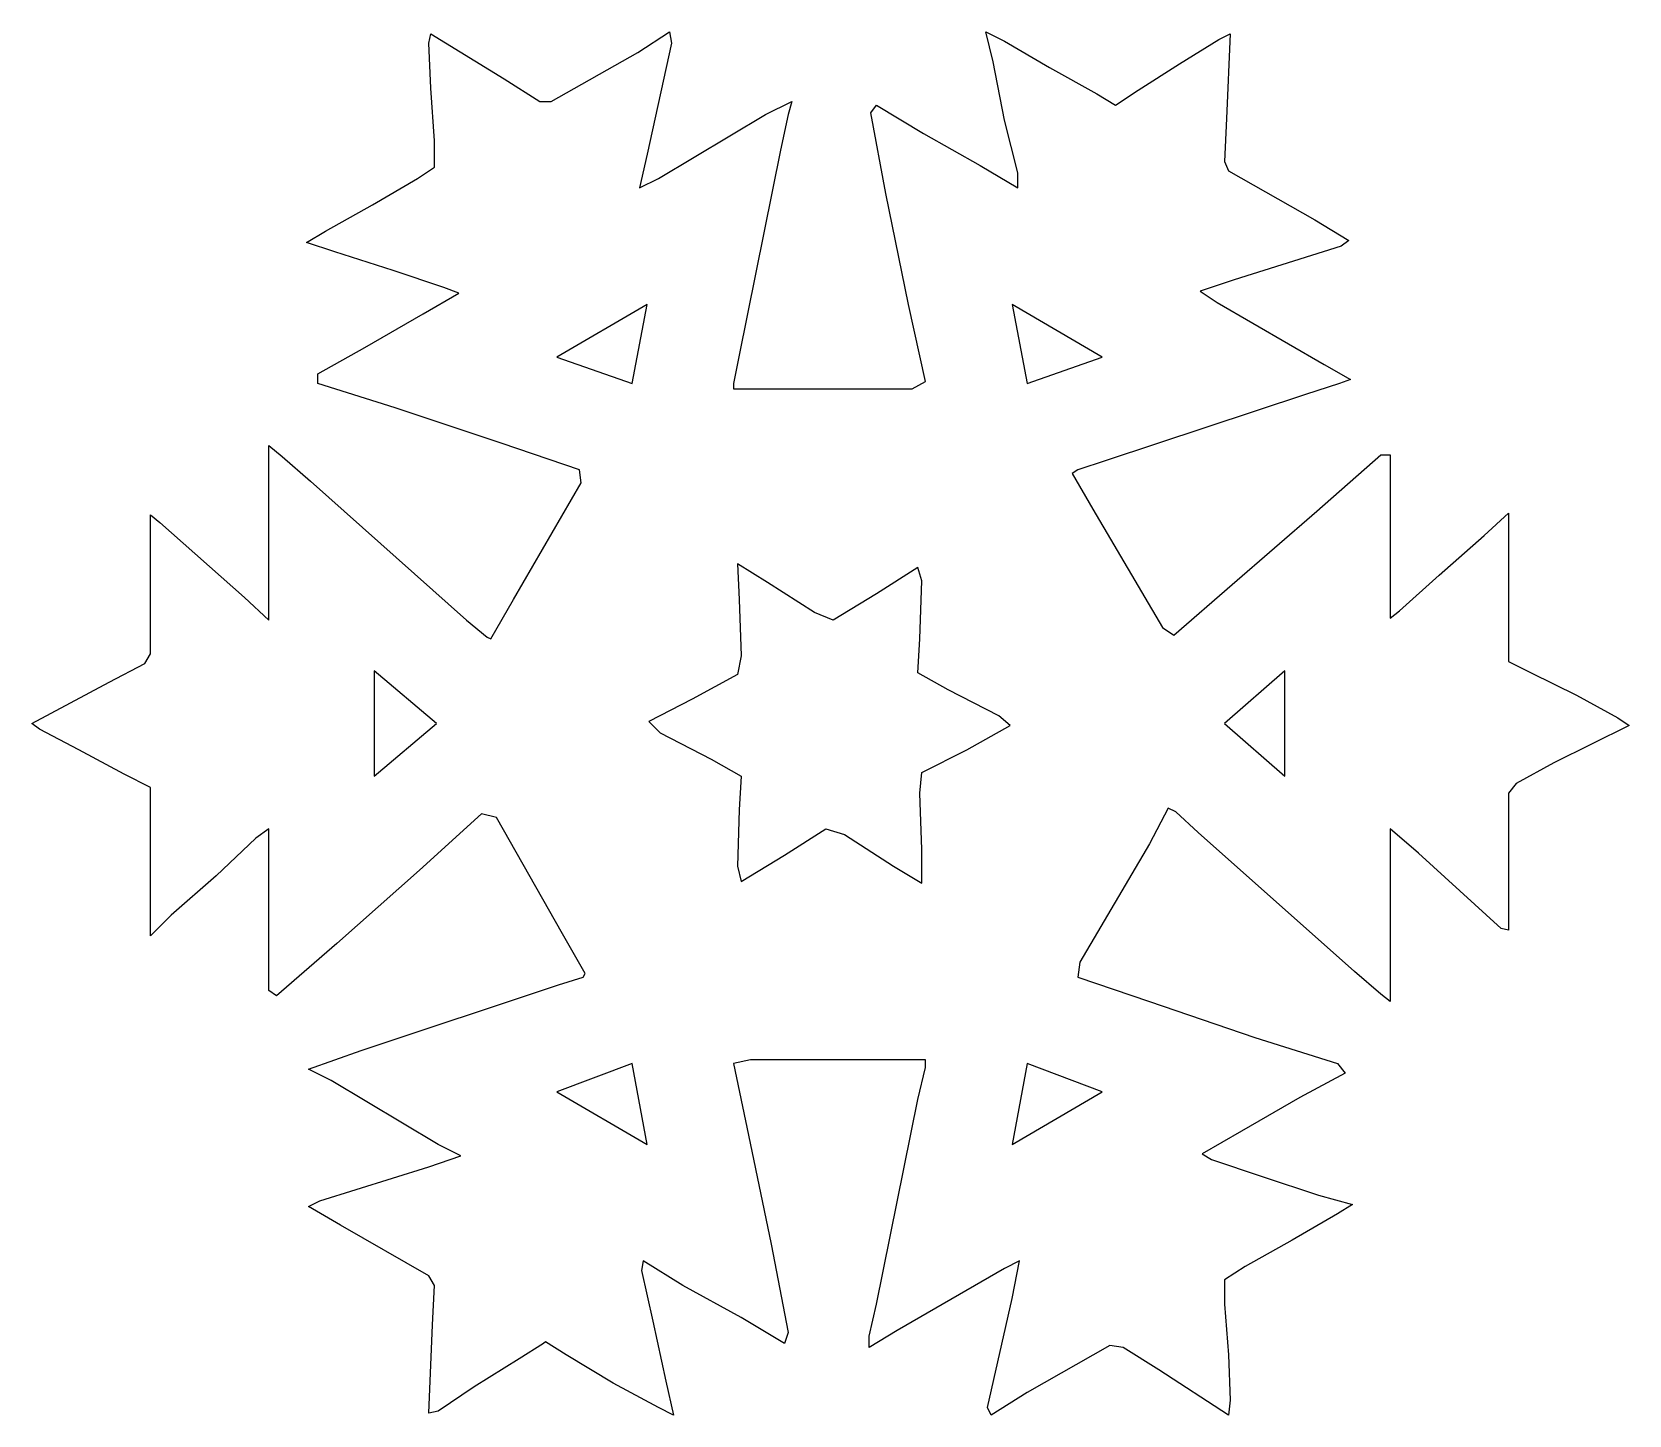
# Model space of a CAD drawing. Header units: centimetres. Extents: x -162 to 48, y -78 to 11.
# Drawn here: x -161.89 to -149.09, y -30.45 to -19.36 of the extents above; entities that cross this region are included whole.
import ezdxf

# ---------------------------------------------------------------- set-up
doc = ezdxf.new("R2010")
doc.units = ezdxf.units.CM
doc.header["$MEASUREMENT"] = 0
doc.layers.add('layer 1', color=7, linetype='Continuous')

msp = doc.modelspace()

# ---------------------------------------------------------------- linework, layer by layer
at = {"layer": 'layer 1', "color": 140}
for points, knots in [([(-161.50993, -25.11699), (-161.50993, -25.11699), (-161.14823, -25.31283), (-161.14823, -25.31283), (-161.14823, -25.31283), (-161.14823, -25.31283), (-160.93732, -25.41828), (-160.93732, -25.41828), (-160.93732, -25.41828), (-160.93732, -25.41828), (-160.93732, -25.56878), (-160.93732, -25.56878), (-160.93732, -25.56878), (-160.93732, -25.56878), (-160.93732, -25.99059), (-160.93732, -25.99059), (-160.93732, -25.99059), (-160.93732, -25.99059), (-160.93732, -26.41225), (-160.93732, -26.41225), (-160.93732, -26.41225), (-160.93732, -26.41225), (-160.93732, -26.60809), (-160.93732, -26.60809), (-160.93732, -26.60809), (-160.93732, -26.60809), (-160.77161, -26.44238), (-160.77161, -26.44238), (-160.77161, -26.44238), (-160.77161, -26.44238), (-160.40991, -26.12617), (-160.40991, -26.12617), (-160.40991, -26.12617), (-160.40991, -26.12617), (-160.0934, -25.82488), (-160.0934, -25.82488), (-160.0934, -25.82488), (-160.0934, -25.82488), (-159.98795, -25.74956), (-159.98795, -25.74956), (-159.98795, -25.74956), (-159.98795, -25.74956), (-159.98795, -26.06591), (-159.98795, -26.06591), (-159.98795, -26.06591), (-159.98795, -26.06591), (-159.98795, -26.60809), (-159.98795, -26.60809), (-159.98795, -26.60809), (-159.98795, -26.60809), (-159.98795, -27.04497), (-159.98795, -27.04497), (-159.98795, -27.04497), (-159.98795, -27.04497), (-159.92769, -27.09002), (-159.92769, -27.09002), (-159.92769, -27.09002), (-159.92769, -27.09002), (-159.44547, -26.66835), (-159.44547, -26.66835), (-159.44547, -26.66835), (-159.44547, -26.66835), (-158.78248, -26.08098), (-158.78248, -26.08098), (-158.78248, -26.08098), (-158.78248, -26.08098), (-158.2852, -25.62904), (-158.2852, -25.62904), (-158.2852, -25.62904), (-158.2852, -25.62904), (-158.16468, -25.65917), (-158.16468, -25.65917), (-158.16468, -25.65917), (-158.16468, -25.65917), (-157.63727, -26.59303), (-157.63727, -26.59303), (-157.63727, -26.59303), (-157.63727, -26.59303), (-157.45634, -26.90939), (-157.45634, -26.90939), (-157.45634, -26.90939), (-157.45634, -26.90939), (-157.47156, -26.93952), (-157.47156, -26.93952), (-157.47156, -26.93952), (-157.47156, -26.93952), (-157.6674, -26.99978), (-157.6674, -26.99978), (-157.6674, -26.99978), (-157.6674, -26.99978), (-159.24963, -27.52689), (-159.24963, -27.52689), (-159.24963, -27.52689), (-159.24963, -27.52689), (-159.67144, -27.67754), (-159.67144, -27.67754), (-159.67144, -27.67754), (-159.67144, -27.67754), (-159.49067, -27.76778), (-159.49067, -27.76778), (-159.49067, -27.76778), (-159.49067, -27.76778), (-158.63169, -28.27998), (-158.63169, -28.27998), (-158.63169, -28.27998), (-158.63169, -28.27998), (-158.45091, -28.37037), (-158.45091, -28.37037), (-158.45091, -28.37037), (-158.45091, -28.37037), (-158.70716, -28.46061), (-158.70716, -28.46061), (-158.70716, -28.46061), (-158.70716, -28.46061), (-159.58106, -28.73177), (-159.58106, -28.73177), (-159.58106, -28.73177), (-159.58106, -28.73177), (-159.67144, -28.77697), (-159.67144, -28.77697), (-159.67144, -28.77697), (-159.67144, -28.77697), (-159.41534, -28.92761), (-159.41534, -28.92761), (-159.41534, -28.92761), (-159.41534, -28.92761), (-158.70716, -29.33421), (-158.70716, -29.33421), (-158.70716, -29.33421), (-158.70716, -29.33421), (-158.66196, -29.40953), (-158.66196, -29.40953), (-158.66196, -29.40953), (-158.66196, -29.40953), (-158.67703, -29.72589), (-158.67703, -29.72589), (-158.67703, -29.72589), (-158.67703, -29.72589), (-158.70716, -30.43379), (-158.70716, -30.43379), (-158.70716, -30.43379), (-158.70716, -30.43379), (-158.63169, -30.41872), (-158.63169, -30.41872), (-158.63169, -30.41872), (-158.63169, -30.41872), (-158.34546, -30.22288), (-158.34546, -30.22288), (-158.34546, -30.22288), (-158.34546, -30.22288), (-157.98376, -29.99691), (-157.98376, -29.99691), (-157.98376, -29.99691), (-157.98376, -29.99691), (-157.78792, -29.87654), (-157.78792, -29.87654), (-157.78792, -29.87654), (-157.78792, -29.87654), (-157.77285, -29.86148), (-157.77285, -29.86148), (-157.77285, -29.86148), (-157.77285, -29.86148), (-157.60714, -29.96693), (-157.60714, -29.96693), (-157.60714, -29.96693), (-157.60714, -29.96693), (-157.23037, -30.19275), (-157.23037, -30.19275), (-157.23037, -30.19275), (-157.23037, -30.19275), (-156.86867, -30.38859), (-156.86867, -30.38859), (-156.86867, -30.38859), (-156.86867, -30.38859), (-156.74816, -30.44885), (-156.74816, -30.44885), (-156.74816, -30.44885), (-156.74816, -30.44885), (-156.80842, -30.17769), (-156.80842, -30.17769), (-156.80842, -30.17769), (-156.80842, -30.17769), (-156.91387, -29.69576), (-156.91387, -29.69576), (-156.91387, -29.69576), (-156.91387, -29.69576), (-157.0044, -29.28902), (-157.0044, -29.28902), (-157.0044, -29.28902), (-157.0044, -29.28902), (-156.98934, -29.21369), (-156.98934, -29.21369), (-156.98934, -29.21369), (-156.98934, -29.21369), (-156.67283, -29.40953), (-156.67283, -29.40953), (-156.67283, -29.40953), (-156.67283, -29.40953), (-156.20568, -29.66563), (-156.20568, -29.66563), (-156.20568, -29.66563), (-156.20568, -29.66563), (-155.85919, -29.87654), (-155.85919, -29.87654), (-155.85919, -29.87654), (-155.85919, -29.87654), (-155.82892, -29.78615), (-155.82892, -29.78615), (-155.82892, -29.78615), (-155.82892, -29.78615), (-155.96465, -29.07826), (-155.96465, -29.07826), (-155.96465, -29.07826), (-155.96465, -29.07826), (-156.14542, -28.20466), (-156.14542, -28.20466), (-156.14542, -28.20466), (-156.14542, -28.20466), (-156.26594, -27.63235), (-156.26594, -27.63235), (-156.26594, -27.63235), (-156.26594, -27.63235), (-156.13036, -27.60222), (-156.13036, -27.60222), (-156.13036, -27.60222), (-156.13036, -27.60222), (-155.03034, -27.60222), (-155.03034, -27.60222), (-155.03034, -27.60222), (-155.03034, -27.60222), (-154.7289, -27.60222), (-154.7289, -27.60222), (-154.7289, -27.60222), (-154.7289, -27.60222), (-154.7289, -27.66247), (-154.7289, -27.66247), (-154.7289, -27.66247), (-154.7289, -27.66247), (-154.78916, -27.91843), (-154.78916, -27.91843), (-154.78916, -27.91843), (-154.78916, -27.91843), (-155.12073, -29.56018), (-155.12073, -29.56018), (-155.12073, -29.56018), (-155.12073, -29.56018), (-155.18099, -29.81628), (-155.18099, -29.81628), (-155.18099, -29.81628), (-155.18099, -29.81628), (-155.18099, -29.90652), (-155.18099, -29.90652), (-155.18099, -29.90652), (-155.18099, -29.90652), (-154.95502, -29.77109), (-154.95502, -29.77109), (-154.95502, -29.77109), (-154.95502, -29.77109), (-154.09603, -29.27395), (-154.09603, -29.27395), (-154.09603, -29.27395), (-154.09603, -29.27395), (-153.97552, -29.21369), (-153.97552, -29.21369), (-153.97552, -29.21369), (-153.97552, -29.21369), (-154.03578, -29.51499), (-154.03578, -29.51499), (-154.03578, -29.51499), (-154.03578, -29.51499), (-154.23176, -30.38859), (-154.23176, -30.38859), (-154.23176, -30.38859), (-154.23176, -30.38859), (-154.20164, -30.44885), (-154.20164, -30.44885), (-154.20164, -30.44885), (-154.20164, -30.44885), (-153.91526, -30.26807), (-153.91526, -30.26807), (-153.91526, -30.26807), (-153.91526, -30.26807), (-153.25226, -29.8916), (-153.25226, -29.8916), (-153.25226, -29.8916), (-153.25226, -29.8916), (-153.14681, -29.90652), (-153.14681, -29.90652), (-153.14681, -29.90652), (-153.14681, -29.90652), (-152.86044, -30.0873), (-152.86044, -30.0873), (-152.86044, -30.0873), (-152.86044, -30.0873), (-152.30289, -30.44885), (-152.30289, -30.44885), (-152.30289, -30.44885), (-152.30289, -30.44885), (-152.28783, -30.32833), (-152.28783, -30.32833), (-152.28783, -30.32833), (-152.28783, -30.32833), (-152.30289, -29.96693), (-152.30289, -29.96693), (-152.30289, -29.96693), (-152.30289, -29.96693), (-152.33302, -29.56018), (-152.33302, -29.56018), (-152.33302, -29.56018), (-152.33302, -29.56018), (-152.33302, -29.36434), (-152.33302, -29.36434), (-152.33302, -29.36434), (-152.33302, -29.36434), (-152.16731, -29.25904), (-152.16731, -29.25904), (-152.16731, -29.25904), (-152.16731, -29.25904), (-151.79055, -29.04813), (-151.79055, -29.04813), (-151.79055, -29.04813), (-151.79055, -29.04813), (-151.42885, -28.83722), (-151.42885, -28.83722), (-151.42885, -28.83722), (-151.42885, -28.83722), (-151.30833, -28.7619), (-151.30833, -28.7619), (-151.30833, -28.7619), (-151.30833, -28.7619), (-151.57964, -28.68658), (-151.57964, -28.68658), (-151.57964, -28.68658), (-151.57964, -28.68658), (-152.03158, -28.53608), (-152.03158, -28.53608), (-152.03158, -28.53608), (-152.03158, -28.53608), (-152.43848, -28.4005), (-152.43848, -28.4005), (-152.43848, -28.4005), (-152.43848, -28.4005), (-152.5138, -28.3553), (-152.5138, -28.3553), (-152.5138, -28.3553), (-152.5138, -28.3553), (-152.19744, -28.17453), (-152.19744, -28.17453), (-152.19744, -28.17453), (-152.19744, -28.17453), (-151.73029, -27.90336), (-151.73029, -27.90336), (-151.73029, -27.90336), (-151.73029, -27.90336), (-151.36859, -27.70767), (-151.36859, -27.70767), (-151.36859, -27.70767), (-151.36859, -27.70767), (-151.42885, -27.63235), (-151.42885, -27.63235), (-151.42885, -27.63235), (-151.42885, -27.63235), (-152.09199, -27.42144), (-152.09199, -27.42144), (-152.09199, -27.42144), (-152.09199, -27.42144), (-152.93576, -27.13521), (-152.93576, -27.13521), (-152.93576, -27.13521), (-152.93576, -27.13521), (-153.50836, -26.93952), (-153.50836, -26.93952), (-153.50836, -26.93952), (-153.50836, -26.93952), (-153.4933, -26.819), (-153.4933, -26.819), (-153.4933, -26.819), (-153.4933, -26.819), (-152.93576, -25.87007), (-152.93576, -25.87007), (-152.93576, -25.87007), (-152.93576, -25.87007), (-152.78511, -25.58384), (-152.78511, -25.58384), (-152.78511, -25.58384), (-152.78511, -25.58384), (-152.72485, -25.61397), (-152.72485, -25.61397), (-152.72485, -25.61397), (-152.72485, -25.61397), (-152.54393, -25.77969), (-152.54393, -25.77969), (-152.54393, -25.77969), (-152.54393, -25.77969), (-151.29327, -26.89432), (-151.29327, -26.89432), (-151.29327, -26.89432), (-151.29327, -26.89432), (-151.08236, -27.0751), (-151.08236, -27.0751), (-151.08236, -27.0751), (-151.08236, -27.0751), (-151.00704, -27.13521), (-151.00704, -27.13521), (-151.00704, -27.13521), (-151.00704, -27.13521), (-151.00704, -26.87926), (-151.00704, -26.87926), (-151.00704, -26.87926), (-151.00704, -26.87926), (-151.00704, -25.88514), (-151.00704, -25.88514), (-151.00704, -25.88514), (-151.00704, -25.88514), (-151.00704, -25.74956), (-151.00704, -25.74956), (-151.00704, -25.74956), (-151.00704, -25.74956), (-150.78092, -25.9454), (-150.78092, -25.9454), (-150.78092, -25.9454), (-150.78092, -25.9454), (-150.11792, -26.54784), (-150.11792, -26.54784), (-150.11792, -26.54784), (-150.11792, -26.54784), (-150.05767, -26.5629), (-150.05767, -26.5629), (-150.05767, -26.5629), (-150.05767, -26.5629), (-150.05767, -26.24654), (-150.05767, -26.24654), (-150.05767, -26.24654), (-150.05767, -26.24654), (-150.05767, -25.46347), (-150.05767, -25.46347), (-150.05767, -25.46347), (-150.05767, -25.46347), (-149.99741, -25.388), (-149.99741, -25.388), (-149.99741, -25.388), (-149.99741, -25.388), (-149.69597, -25.22244), (-149.69597, -25.22244), (-149.69597, -25.22244), (-149.69597, -25.22244), (-149.09323, -24.92115), (-149.09323, -24.92115), (-149.09323, -24.92115), (-149.09323, -24.92115), (-149.18362, -24.86089), (-149.18362, -24.86089), (-149.18362, -24.86089), (-149.18362, -24.86089), (-149.51519, -24.68011), (-149.51519, -24.68011), (-149.51519, -24.68011), (-149.51519, -24.68011), (-149.87674, -24.49948), (-149.87674, -24.49948), (-149.87674, -24.49948), (-149.87674, -24.49948), (-150.05767, -24.40909), (-150.05767, -24.40909), (-150.05767, -24.40909), (-150.05767, -24.40909), (-150.05767, -24.22832), (-150.05767, -24.22832), (-150.05767, -24.22832), (-150.05767, -24.22832), (-150.05767, -23.79159), (-150.05767, -23.79159), (-150.05767, -23.79159), (-150.05767, -23.79159), (-150.05767, -23.36978), (-150.05767, -23.36978), (-150.05767, -23.36978), (-150.05767, -23.36978), (-150.05767, -23.21928), (-150.05767, -23.21928), (-150.05767, -23.21928), (-150.05767, -23.21928), (-150.25351, -23.39991), (-150.25351, -23.39991), (-150.25351, -23.39991), (-150.25351, -23.39991), (-150.61521, -23.71627), (-150.61521, -23.71627), (-150.61521, -23.71627), (-150.61521, -23.71627), (-150.93171, -24.0025), (-150.93171, -24.0025), (-150.93171, -24.0025), (-150.93171, -24.0025), (-151.00704, -24.06261), (-151.00704, -24.06261), (-151.00704, -24.06261), (-151.00704, -24.06261), (-151.00704, -23.7012), (-151.00704, -23.7012), (-151.00704, -23.7012), (-151.00704, -23.7012), (-151.00704, -23.17409), (-151.00704, -23.17409), (-151.00704, -23.17409), (-151.00704, -23.17409), (-151.00704, -22.75227), (-151.00704, -22.75227), (-151.00704, -22.75227), (-151.00704, -22.75227), (-151.08236, -22.75227), (-151.08236, -22.75227), (-151.08236, -22.75227), (-151.08236, -22.75227), (-151.59471, -23.20407), (-151.59471, -23.20407), (-151.59471, -23.20407), (-151.59471, -23.20407), (-152.27277, -23.79159), (-152.27277, -23.79159), (-152.27277, -23.79159), (-152.27277, -23.79159), (-152.73992, -24.19819), (-152.73992, -24.19819), (-152.73992, -24.19819), (-152.73992, -24.19819), (-152.83031, -24.13793), (-152.83031, -24.13793), (-152.83031, -24.13793), (-152.83031, -24.13793), (-153.38785, -23.18915), (-153.38785, -23.18915), (-153.38785, -23.18915), (-153.38785, -23.18915), (-153.55356, -22.90292), (-153.55356, -22.90292), (-153.55356, -22.90292), (-153.55356, -22.90292), (-153.50836, -22.87279), (-153.50836, -22.87279), (-153.50836, -22.87279), (-153.50836, -22.87279), (-153.28239, -22.79747), (-153.28239, -22.79747), (-153.28239, -22.79747), (-153.28239, -22.79747), (-151.68509, -22.27035), (-151.68509, -22.27035), (-151.68509, -22.27035), (-151.68509, -22.27035), (-151.41378, -22.17996), (-151.41378, -22.17996), (-151.41378, -22.17996), (-151.41378, -22.17996), (-151.32339, -22.14984), (-151.32339, -22.14984), (-151.32339, -22.14984), (-151.32339, -22.14984), (-151.53445, -22.02932), (-151.53445, -22.02932), (-151.53445, -22.02932), (-151.53445, -22.02932), (-152.39328, -21.53233), (-152.39328, -21.53233), (-152.39328, -21.53233), (-152.39328, -21.53233), (-152.52886, -21.44194), (-152.52886, -21.44194), (-152.52886, -21.44194), (-152.52886, -21.44194), (-152.2577, -21.35155), (-152.2577, -21.35155), (-152.2577, -21.35155), (-152.2577, -21.35155), (-151.39872, -21.08039), (-151.39872, -21.08039), (-151.39872, -21.08039), (-151.39872, -21.08039), (-151.33846, -21.0352), (-151.33846, -21.0352), (-151.33846, -21.0352), (-151.33846, -21.0352), (-151.60977, -20.86963), (-151.60977, -20.86963), (-151.60977, -20.86963), (-151.60977, -20.86963), (-152.30289, -20.47795), (-152.30289, -20.47795), (-152.30289, -20.47795), (-152.30289, -20.47795), (-152.33302, -20.40263), (-152.33302, -20.40263), (-152.33302, -20.40263), (-152.33302, -20.40263), (-152.31796, -20.05629), (-152.31796, -20.05629), (-152.31796, -20.05629), (-152.31796, -20.05629), (-152.28783, -19.37852), (-152.28783, -19.37852), (-152.28783, -19.37852), (-152.28783, -19.37852), (-152.37822, -19.42357), (-152.37822, -19.42357), (-152.37822, -19.42357), (-152.37822, -19.42357), (-152.69472, -19.61941), (-152.69472, -19.61941), (-152.69472, -19.61941), (-152.69472, -19.61941), (-153.02615, -19.83032), (-153.02615, -19.83032), (-153.02615, -19.83032), (-153.02615, -19.83032), (-153.20707, -19.95083), (-153.20707, -19.95083), (-153.20707, -19.95083), (-153.20707, -19.95083), (-153.35772, -19.86045), (-153.35772, -19.86045), (-153.35772, -19.86045), (-153.35772, -19.86045), (-153.73448, -19.64954), (-153.73448, -19.64954), (-153.73448, -19.64954), (-153.73448, -19.64954), (-154.09603, -19.43878), (-154.09603, -19.43878), (-154.09603, -19.43878), (-154.09603, -19.43878), (-154.24683, -19.36346), (-154.24683, -19.36346), (-154.24683, -19.36346), (-154.24683, -19.36346), (-154.18642, -19.60435), (-154.18642, -19.60435), (-154.18642, -19.60435), (-154.18642, -19.60435), (-154.09603, -20.07135), (-154.09603, -20.07135), (-154.09603, -20.07135), (-154.09603, -20.07135), (-153.99058, -20.49302), (-153.99058, -20.49302), (-153.99058, -20.49302), (-153.99058, -20.49302), (-153.99058, -20.61353), (-153.99058, -20.61353), (-153.99058, -20.61353), (-153.99058, -20.61353), (-154.29202, -20.43276), (-154.29202, -20.43276), (-154.29202, -20.43276), (-154.29202, -20.43276), (-154.74411, -20.17681), (-154.74411, -20.17681), (-154.74411, -20.17681), (-154.74411, -20.17681), (-155.12073, -19.95083), (-155.12073, -19.95083), (-155.12073, -19.95083), (-155.12073, -19.95083), (-155.16592, -20.01109), (-155.16592, -20.01109), (-155.16592, -20.01109), (-155.16592, -20.01109), (-155.0454, -20.65873), (-155.0454, -20.65873), (-155.0454, -20.65873), (-155.0454, -20.65873), (-154.86463, -21.5474), (-154.86463, -21.5474), (-154.86463, -21.5474), (-154.86463, -21.5474), (-154.7289, -22.1649), (-154.7289, -22.1649), (-154.7289, -22.1649), (-154.7289, -22.1649), (-154.8345, -22.22516), (-154.8345, -22.22516), (-154.8345, -22.22516), (-154.8345, -22.22516), (-155.91945, -22.22516), (-155.91945, -22.22516), (-155.91945, -22.22516), (-155.91945, -22.22516), (-156.26594, -22.22516), (-156.26594, -22.22516), (-156.26594, -22.22516), (-156.26594, -22.22516), (-156.26594, -22.17996), (-156.26594, -22.17996), (-156.26594, -22.17996), (-156.26594, -22.17996), (-156.22075, -21.95399), (-156.22075, -21.95399), (-156.22075, -21.95399), (-156.22075, -21.95399), (-155.88932, -20.31224), (-155.88932, -20.31224), (-155.88932, -20.31224), (-155.88932, -20.31224), (-155.82892, -20.02616), (-155.82892, -20.02616), (-155.82892, -20.02616), (-155.82892, -20.02616), (-155.79879, -19.92071), (-155.79879, -19.92071), (-155.79879, -19.92071), (-155.79879, -19.92071), (-156.00984, -20.02616), (-156.00984, -20.02616), (-156.00984, -20.02616), (-156.00984, -20.02616), (-156.86867, -20.53821), (-156.86867, -20.53821), (-156.86867, -20.53821), (-156.86867, -20.53821), (-157.01947, -20.61353), (-157.01947, -20.61353), (-157.01947, -20.61353), (-157.01947, -20.61353), (-156.95921, -20.34237), (-156.95921, -20.34237), (-156.95921, -20.34237), (-156.95921, -20.34237), (-156.76322, -19.45385), (-156.76322, -19.45385), (-156.76322, -19.45385), (-156.76322, -19.45385), (-156.77829, -19.36346), (-156.77829, -19.36346), (-156.77829, -19.36346), (-156.77829, -19.36346), (-157.03453, -19.52902), (-157.03453, -19.52902), (-157.03453, -19.52902), (-157.03453, -19.52902), (-157.72766, -19.92071), (-157.72766, -19.92071), (-157.72766, -19.92071), (-157.72766, -19.92071), (-157.81804, -19.92071), (-157.81804, -19.92071), (-157.81804, -19.92071), (-157.81804, -19.92071), (-158.10442, -19.73993), (-158.10442, -19.73993), (-158.10442, -19.73993), (-158.10442, -19.73993), (-158.69209, -19.37852), (-158.69209, -19.37852), (-158.69209, -19.37852), (-158.69209, -19.37852), (-158.70716, -19.45385), (-158.70716, -19.45385), (-158.70716, -19.45385), (-158.70716, -19.45385), (-158.69209, -19.81525), (-158.69209, -19.81525), (-158.69209, -19.81525), (-158.69209, -19.81525), (-158.66196, -20.23692), (-158.66196, -20.23692), (-158.66196, -20.23692), (-158.66196, -20.23692), (-158.66196, -20.44782), (-158.66196, -20.44782), (-158.66196, -20.44782), (-158.66196, -20.44782), (-158.79754, -20.53821), (-158.79754, -20.53821), (-158.79754, -20.53821), (-158.79754, -20.53821), (-159.1591, -20.74912), (-159.1591, -20.74912), (-159.1591, -20.74912), (-159.1591, -20.74912), (-159.53586, -20.96002), (-159.53586, -20.96002), (-159.53586, -20.96002), (-159.53586, -20.96002), (-159.68651, -21.05026), (-159.68651, -21.05026), (-159.68651, -21.05026), (-159.68651, -21.05026), (-159.46054, -21.12558), (-159.46054, -21.12558), (-159.46054, -21.12558), (-159.46054, -21.12558), (-158.99339, -21.27623), (-158.99339, -21.27623), (-158.99339, -21.27623), (-158.99339, -21.27623), (-158.58649, -21.41181), (-158.58649, -21.41181), (-158.58649, -21.41181), (-158.58649, -21.41181), (-158.46597, -21.45701), (-158.46597, -21.45701), (-158.46597, -21.45701), (-158.46597, -21.45701), (-158.75235, -21.62272), (-158.75235, -21.62272), (-158.75235, -21.62272), (-158.75235, -21.62272), (-159.2195, -21.89374), (-159.2195, -21.89374), (-159.2195, -21.89374), (-159.2195, -21.89374), (-159.59612, -22.10464), (-159.59612, -22.10464), (-159.59612, -22.10464), (-159.59612, -22.10464), (-159.59612, -22.17996), (-159.59612, -22.17996), (-159.59612, -22.17996), (-159.59612, -22.17996), (-158.97832, -22.37581), (-158.97832, -22.37581), (-158.97832, -22.37581), (-158.97832, -22.37581), (-158.11934, -22.66189), (-158.11934, -22.66189), (-158.11934, -22.66189), (-158.11934, -22.66189), (-157.50169, -22.87279), (-157.50169, -22.87279), (-157.50169, -22.87279), (-157.50169, -22.87279), (-157.48647, -22.97825), (-157.48647, -22.97825), (-157.48647, -22.97825), (-157.48647, -22.97825), (-158.02895, -23.91196), (-158.02895, -23.91196), (-158.02895, -23.91196), (-158.02895, -23.91196), (-158.20987, -24.22832), (-158.20987, -24.22832), (-158.20987, -24.22832), (-158.20987, -24.22832), (-158.24, -24.21325), (-158.24, -24.21325), (-158.24, -24.21325), (-158.24, -24.21325), (-158.40572, -24.07767), (-158.40572, -24.07767), (-158.40572, -24.07767), (-158.40572, -24.07767), (-159.65638, -22.96318), (-159.65638, -22.96318), (-159.65638, -22.96318), (-159.65638, -22.96318), (-159.8825, -22.76734), (-159.8825, -22.76734), (-159.8825, -22.76734), (-159.8825, -22.76734), (-159.98795, -22.67695), (-159.98795, -22.67695), (-159.98795, -22.67695), (-159.98795, -22.67695), (-159.98795, -22.90292), (-159.98795, -22.90292), (-159.98795, -22.90292), (-159.98795, -22.90292), (-159.98795, -23.89704), (-159.98795, -23.89704), (-159.98795, -23.89704), (-159.98795, -23.89704), (-159.98795, -24.07767), (-159.98795, -24.07767), (-159.98795, -24.07767), (-159.98795, -24.07767), (-160.18379, -23.89704), (-160.18379, -23.89704), (-160.18379, -23.89704), (-160.18379, -23.89704), (-160.862, -23.29446), (-160.862, -23.29446), (-160.862, -23.29446), (-160.862, -23.29446), (-160.93732, -23.2342), (-160.93732, -23.2342), (-160.93732, -23.2342), (-160.93732, -23.2342), (-160.93732, -23.53549), (-160.93732, -23.53549), (-160.93732, -23.53549), (-160.93732, -23.53549), (-160.93732, -24.34884), (-160.93732, -24.34884), (-160.93732, -24.34884), (-160.93732, -24.34884), (-160.98251, -24.42416), (-160.98251, -24.42416), (-160.98251, -24.42416), (-160.98251, -24.42416), (-161.26874, -24.57481), (-161.26874, -24.57481), (-161.26874, -24.57481), (-161.26874, -24.57481), (-161.88654, -24.90608), (-161.88654, -24.90608), (-161.88654, -24.90608), (-161.88654, -24.90608), (-161.82628, -24.95128), (-161.82628, -24.95128), (-161.82628, -24.95128), (-161.82628, -24.95128), (-161.50993, -25.11699), (-161.50993, -25.11699)], [0, 0, 0, 0, 0.00436681, 0.00436681, 0.00436681, 0.00436681, 0.00873362, 0.00873362, 0.00873362, 0.00873362, 0.01310044, 0.01310044, 0.01310044, 0.01310044, 0.01746725, 0.01746725, 0.01746725, 0.01746725, 0.02183406, 0.02183406, 0.02183406, 0.02183406, 0.02620087, 0.02620087, 0.02620087, 0.02620087, 0.03056769, 0.03056769, 0.03056769, 0.03056769, 0.0349345, 0.0349345, 0.0349345, 0.0349345, 0.03930131, 0.03930131, 0.03930131, 0.03930131, 0.04366812, 0.04366812, 0.04366812, 0.04366812, 0.04803493, 0.04803493, 0.04803493, 0.04803493, 0.05240175, 0.05240175, 0.05240175, 0.05240175, 0.05676856, 0.05676856, 0.05676856, 0.05676856, 0.06113537, 0.06113537, 0.06113537, 0.06113537, 0.06550218, 0.06550218, 0.06550218, 0.06550218, 0.069869, 0.069869, 0.069869, 0.069869, 0.07423581, 0.07423581, 0.07423581, 0.07423581, 0.07860262, 0.07860262, 0.07860262, 0.07860262, 0.08296943, 0.08296943, 0.08296943, 0.08296943, 0.08733624, 0.08733624, 0.08733624, 0.08733624, 0.09170306, 0.09170306, 0.09170306, 0.09170306, 0.09606987, 0.09606987, 0.09606987, 0.09606987, 0.10043668, 0.10043668, 0.10043668, 0.10043668, 0.10480349, 0.10480349, 0.10480349, 0.10480349, 0.10917031, 0.10917031, 0.10917031, 0.10917031, 0.11353712, 0.11353712, 0.11353712, 0.11353712, 0.11790393, 0.11790393, 0.11790393, 0.11790393, 0.12227074, 0.12227074, 0.12227074, 0.12227074, 0.12663755, 0.12663755, 0.12663755, 0.12663755, 0.13100437, 0.13100437, 0.13100437, 0.13100437, 0.13537118, 0.13537118, 0.13537118, 0.13537118, 0.13973799, 0.13973799, 0.13973799, 0.13973799, 0.1441048, 0.1441048, 0.1441048, 0.1441048, 0.14847162, 0.14847162, 0.14847162, 0.14847162, 0.15283843, 0.15283843, 0.15283843, 0.15283843, 0.15720524, 0.15720524, 0.15720524, 0.15720524, 0.16157205, 0.16157205, 0.16157205, 0.16157205, 0.16593886, 0.16593886, 0.16593886, 0.16593886, 0.17030568, 0.17030568, 0.17030568, 0.17030568, 0.17467249, 0.17467249, 0.17467249, 0.17467249, 0.1790393, 0.1790393, 0.1790393, 0.1790393, 0.18340611, 0.18340611, 0.18340611, 0.18340611, 0.18777293, 0.18777293, 0.18777293, 0.18777293, 0.19213974, 0.19213974, 0.19213974, 0.19213974, 0.19650655, 0.19650655, 0.19650655, 0.19650655, 0.20087336, 0.20087336, 0.20087336, 0.20087336, 0.20524017, 0.20524017, 0.20524017, 0.20524017, 0.20960699, 0.20960699, 0.20960699, 0.20960699, 0.2139738, 0.2139738, 0.2139738, 0.2139738, 0.21834061, 0.21834061, 0.21834061, 0.21834061, 0.22270742, 0.22270742, 0.22270742, 0.22270742, 0.22707424, 0.22707424, 0.22707424, 0.22707424, 0.23144105, 0.23144105, 0.23144105, 0.23144105, 0.23580786, 0.23580786, 0.23580786, 0.23580786, 0.24017467, 0.24017467, 0.24017467, 0.24017467, 0.24454148, 0.24454148, 0.24454148, 0.24454148, 0.2489083, 0.2489083, 0.2489083, 0.2489083, 0.25327511, 0.25327511, 0.25327511, 0.25327511, 0.25764192, 0.25764192, 0.25764192, 0.25764192, 0.26200873, 0.26200873, 0.26200873, 0.26200873, 0.26637555, 0.26637555, 0.26637555, 0.26637555, 0.27074236, 0.27074236, 0.27074236, 0.27074236, 0.27510917, 0.27510917, 0.27510917, 0.27510917, 0.27947598, 0.27947598, 0.27947598, 0.27947598, 0.28384279, 0.28384279, 0.28384279, 0.28384279, 0.28820961, 0.28820961, 0.28820961, 0.28820961, 0.29257642, 0.29257642, 0.29257642, 0.29257642, 0.29694323, 0.29694323, 0.29694323, 0.29694323, 0.30131004, 0.30131004, 0.30131004, 0.30131004, 0.30567686, 0.30567686, 0.30567686, 0.30567686, 0.31004367, 0.31004367, 0.31004367, 0.31004367, 0.31441048, 0.31441048, 0.31441048, 0.31441048, 0.31877729, 0.31877729, 0.31877729, 0.31877729, 0.3231441, 0.3231441, 0.3231441, 0.3231441, 0.32751092, 0.32751092, 0.32751092, 0.32751092, 0.33187773, 0.33187773, 0.33187773, 0.33187773, 0.33624454, 0.33624454, 0.33624454, 0.33624454, 0.34061135, 0.34061135, 0.34061135, 0.34061135, 0.34497817, 0.34497817, 0.34497817, 0.34497817, 0.34934498, 0.34934498, 0.34934498, 0.34934498, 0.35371179, 0.35371179, 0.35371179, 0.35371179, 0.3580786, 0.3580786, 0.3580786, 0.3580786, 0.36244541, 0.36244541, 0.36244541, 0.36244541, 0.36681223, 0.36681223, 0.36681223, 0.36681223, 0.37117904, 0.37117904, 0.37117904, 0.37117904, 0.37554585, 0.37554585, 0.37554585, 0.37554585, 0.37991266, 0.37991266, 0.37991266, 0.37991266, 0.38427948, 0.38427948, 0.38427948, 0.38427948, 0.38864629, 0.38864629, 0.38864629, 0.38864629, 0.3930131, 0.3930131, 0.3930131, 0.3930131, 0.39737991, 0.39737991, 0.39737991, 0.39737991, 0.40174672, 0.40174672, 0.40174672, 0.40174672, 0.40611354, 0.40611354, 0.40611354, 0.40611354, 0.41048035, 0.41048035, 0.41048035, 0.41048035, 0.41484716, 0.41484716, 0.41484716, 0.41484716, 0.41921397, 0.41921397, 0.41921397, 0.41921397, 0.42358079, 0.42358079, 0.42358079, 0.42358079, 0.4279476, 0.4279476, 0.4279476, 0.4279476, 0.43231441, 0.43231441, 0.43231441, 0.43231441, 0.43668122, 0.43668122, 0.43668122, 0.43668122, 0.44104803, 0.44104803, 0.44104803, 0.44104803, 0.44541485, 0.44541485, 0.44541485, 0.44541485, 0.44978166, 0.44978166, 0.44978166, 0.44978166, 0.45414847, 0.45414847, 0.45414847, 0.45414847, 0.45851528, 0.45851528, 0.45851528, 0.45851528, 0.4628821, 0.4628821, 0.4628821, 0.4628821, 0.46724891, 0.46724891, 0.46724891, 0.46724891, 0.47161572, 0.47161572, 0.47161572, 0.47161572, 0.47598253, 0.47598253, 0.47598253, 0.47598253, 0.48034934, 0.48034934, 0.48034934, 0.48034934, 0.48471616, 0.48471616, 0.48471616, 0.48471616, 0.48908297, 0.48908297, 0.48908297, 0.48908297, 0.49344978, 0.49344978, 0.49344978, 0.49344978, 0.49781659, 0.49781659, 0.49781659, 0.49781659, 0.50218341, 0.50218341, 0.50218341, 0.50218341, 0.50655022, 0.50655022, 0.50655022, 0.50655022, 0.51091703, 0.51091703, 0.51091703, 0.51091703, 0.51528384, 0.51528384, 0.51528384, 0.51528384, 0.51965066, 0.51965066, 0.51965066, 0.51965066, 0.52401747, 0.52401747, 0.52401747, 0.52401747, 0.52838428, 0.52838428, 0.52838428, 0.52838428, 0.53275109, 0.53275109, 0.53275109, 0.53275109, 0.5371179, 0.5371179, 0.5371179, 0.5371179, 0.54148472, 0.54148472, 0.54148472, 0.54148472, 0.54585153, 0.54585153, 0.54585153, 0.54585153, 0.55021834, 0.55021834, 0.55021834, 0.55021834, 0.55458515, 0.55458515, 0.55458515, 0.55458515, 0.55895197, 0.55895197, 0.55895197, 0.55895197, 0.56331878, 0.56331878, 0.56331878, 0.56331878, 0.56768559, 0.56768559, 0.56768559, 0.56768559, 0.5720524, 0.5720524, 0.5720524, 0.5720524, 0.57641921, 0.57641921, 0.57641921, 0.57641921, 0.58078603, 0.58078603, 0.58078603, 0.58078603, 0.58515284, 0.58515284, 0.58515284, 0.58515284, 0.58951965, 0.58951965, 0.58951965, 0.58951965, 0.59388646, 0.59388646, 0.59388646, 0.59388646, 0.59825328, 0.59825328, 0.59825328, 0.59825328, 0.60262009, 0.60262009, 0.60262009, 0.60262009, 0.6069869, 0.6069869, 0.6069869, 0.6069869, 0.61135371, 0.61135371, 0.61135371, 0.61135371, 0.61572052, 0.61572052, 0.61572052, 0.61572052, 0.62008734, 0.62008734, 0.62008734, 0.62008734, 0.62445415, 0.62445415, 0.62445415, 0.62445415, 0.62882096, 0.62882096, 0.62882096, 0.62882096, 0.63318777, 0.63318777, 0.63318777, 0.63318777, 0.63755459, 0.63755459, 0.63755459, 0.63755459, 0.6419214, 0.6419214, 0.6419214, 0.6419214, 0.64628821, 0.64628821, 0.64628821, 0.64628821, 0.65065502, 0.65065502, 0.65065502, 0.65065502, 0.65502183, 0.65502183, 0.65502183, 0.65502183, 0.65938865, 0.65938865, 0.65938865, 0.65938865, 0.66375546, 0.66375546, 0.66375546, 0.66375546, 0.66812227, 0.66812227, 0.66812227, 0.66812227, 0.67248908, 0.67248908, 0.67248908, 0.67248908, 0.6768559, 0.6768559, 0.6768559, 0.6768559, 0.68122271, 0.68122271, 0.68122271, 0.68122271, 0.68558952, 0.68558952, 0.68558952, 0.68558952, 0.68995633, 0.68995633, 0.68995633, 0.68995633, 0.69432314, 0.69432314, 0.69432314, 0.69432314, 0.69868996, 0.69868996, 0.69868996, 0.69868996, 0.70305677, 0.70305677, 0.70305677, 0.70305677, 0.70742358, 0.70742358, 0.70742358, 0.70742358, 0.71179039, 0.71179039, 0.71179039, 0.71179039, 0.71615721, 0.71615721, 0.71615721, 0.71615721, 0.72052402, 0.72052402, 0.72052402, 0.72052402, 0.72489083, 0.72489083, 0.72489083, 0.72489083, 0.72925764, 0.72925764, 0.72925764, 0.72925764, 0.73362445, 0.73362445, 0.73362445, 0.73362445, 0.73799127, 0.73799127, 0.73799127, 0.73799127, 0.74235808, 0.74235808, 0.74235808, 0.74235808, 0.74672489, 0.74672489, 0.74672489, 0.74672489, 0.7510917, 0.7510917, 0.7510917, 0.7510917, 0.75545852, 0.75545852, 0.75545852, 0.75545852, 0.75982533, 0.75982533, 0.75982533, 0.75982533, 0.76419214, 0.76419214, 0.76419214, 0.76419214, 0.76855895, 0.76855895, 0.76855895, 0.76855895, 0.77292576, 0.77292576, 0.77292576, 0.77292576, 0.77729258, 0.77729258, 0.77729258, 0.77729258, 0.78165939, 0.78165939, 0.78165939, 0.78165939, 0.7860262, 0.7860262, 0.7860262, 0.7860262, 0.79039301, 0.79039301, 0.79039301, 0.79039301, 0.79475983, 0.79475983, 0.79475983, 0.79475983, 0.79912664, 0.79912664, 0.79912664, 0.79912664, 0.80349345, 0.80349345, 0.80349345, 0.80349345, 0.80786026, 0.80786026, 0.80786026, 0.80786026, 0.81222707, 0.81222707, 0.81222707, 0.81222707, 0.81659389, 0.81659389, 0.81659389, 0.81659389, 0.8209607, 0.8209607, 0.8209607, 0.8209607, 0.82532751, 0.82532751, 0.82532751, 0.82532751, 0.82969432, 0.82969432, 0.82969432, 0.82969432, 0.83406114, 0.83406114, 0.83406114, 0.83406114, 0.83842795, 0.83842795, 0.83842795, 0.83842795, 0.84279476, 0.84279476, 0.84279476, 0.84279476, 0.84716157, 0.84716157, 0.84716157, 0.84716157, 0.85152838, 0.85152838, 0.85152838, 0.85152838, 0.8558952, 0.8558952, 0.8558952, 0.8558952, 0.86026201, 0.86026201, 0.86026201, 0.86026201, 0.86462882, 0.86462882, 0.86462882, 0.86462882, 0.86899563, 0.86899563, 0.86899563, 0.86899563, 0.87336245, 0.87336245, 0.87336245, 0.87336245, 0.87772926, 0.87772926, 0.87772926, 0.87772926, 0.88209607, 0.88209607, 0.88209607, 0.88209607, 0.88646288, 0.88646288, 0.88646288, 0.88646288, 0.89082969, 0.89082969, 0.89082969, 0.89082969, 0.89519651, 0.89519651, 0.89519651, 0.89519651, 0.89956332, 0.89956332, 0.89956332, 0.89956332, 0.90393013, 0.90393013, 0.90393013, 0.90393013, 0.90829694, 0.90829694, 0.90829694, 0.90829694, 0.91266376, 0.91266376, 0.91266376, 0.91266376, 0.91703057, 0.91703057, 0.91703057, 0.91703057, 0.92139738, 0.92139738, 0.92139738, 0.92139738, 0.92576419, 0.92576419, 0.92576419, 0.92576419, 0.930131, 0.930131, 0.930131, 0.930131, 0.93449782, 0.93449782, 0.93449782, 0.93449782, 0.93886463, 0.93886463, 0.93886463, 0.93886463, 0.94323144, 0.94323144, 0.94323144, 0.94323144, 0.94759825, 0.94759825, 0.94759825, 0.94759825, 0.95196507, 0.95196507, 0.95196507, 0.95196507, 0.95633188, 0.95633188, 0.95633188, 0.95633188, 0.96069869, 0.96069869, 0.96069869, 0.96069869, 0.9650655, 0.9650655, 0.9650655, 0.9650655, 0.96943231, 0.96943231, 0.96943231, 0.96943231, 0.97379913, 0.97379913, 0.97379913, 0.97379913, 0.97816594, 0.97816594, 0.97816594, 0.97816594, 0.98253275, 0.98253275, 0.98253275, 0.98253275, 0.98689956, 0.98689956, 0.98689956, 0.98689956, 0.99126638, 0.99126638, 0.99126638, 0.99126638, 1, 1, 1, 1]), ([(-157.68246, -21.96906), (-157.68246, -21.96906), (-157.68246, -21.96906), (-157.68246, -21.96906), (-157.68246, -21.96906), (-157.68246, -21.96906), (-156.95921, -21.5474), (-156.95921, -21.5474), (-156.95921, -21.5474), (-156.95921, -21.5474), (-157.07973, -22.17996), (-157.07973, -22.17996), (-157.07973, -22.17996), (-157.07973, -22.17996), (-157.68246, -21.96906), (-157.68246, -21.96906)], [0, 0, 0, 0, 0.2, 0.2, 0.2, 0.2, 0.4, 0.4, 0.4, 0.4, 0.6, 0.6, 0.6, 0.6, 1, 1, 1, 1]), ([(-153.31252, -21.96906), (-153.31252, -21.96906), (-153.31252, -21.96906), (-153.31252, -21.96906), (-153.31252, -21.96906), (-153.31252, -21.96906), (-153.91526, -22.17996), (-153.91526, -22.17996), (-153.91526, -22.17996), (-153.91526, -22.17996), (-154.03578, -21.5474), (-154.03578, -21.5474), (-154.03578, -21.5474), (-154.03578, -21.5474), (-153.31252, -21.96906), (-153.31252, -21.96906)], [0, 0, 0, 0, 0.2, 0.2, 0.2, 0.2, 0.4, 0.4, 0.4, 0.4, 0.6, 0.6, 0.6, 0.6, 1, 1, 1, 1]), ([(-156.59751, -24.71039), (-156.59751, -24.71039), (-156.59751, -24.71039), (-156.59751, -24.71039), (-156.59751, -24.71039), (-156.59751, -24.71039), (-156.23581, -24.51455), (-156.23581, -24.51455), (-156.23581, -24.51455), (-156.23581, -24.51455), (-156.20568, -24.3639), (-156.20568, -24.3639), (-156.20568, -24.3639), (-156.20568, -24.3639), (-156.22075, -23.91196), (-156.22075, -23.91196), (-156.22075, -23.91196), (-156.22075, -23.91196), (-156.23581, -23.62588), (-156.23581, -23.62588), (-156.23581, -23.62588), (-156.23581, -23.62588), (-155.99478, -23.77653), (-155.99478, -23.77653), (-155.99478, -23.77653), (-155.99478, -23.77653), (-155.61801, -24.01741), (-155.61801, -24.01741), (-155.61801, -24.01741), (-155.61801, -24.01741), (-155.46736, -24.07767), (-155.46736, -24.07767), (-155.46736, -24.07767), (-155.46736, -24.07767), (-155.12073, -23.86691), (-155.12073, -23.86691), (-155.12073, -23.86691), (-155.12073, -23.86691), (-154.78916, -23.65601), (-154.78916, -23.65601), (-154.78916, -23.65601), (-154.78916, -23.65601), (-154.75903, -23.76146), (-154.75903, -23.76146), (-154.75903, -23.76146), (-154.75903, -23.76146), (-154.77424, -24.22832), (-154.77424, -24.22832), (-154.77424, -24.22832), (-154.77424, -24.22832), (-154.78916, -24.49948), (-154.78916, -24.49948), (-154.78916, -24.49948), (-154.78916, -24.49948), (-154.54812, -24.63506), (-154.54812, -24.63506), (-154.54812, -24.63506), (-154.54812, -24.63506), (-154.14123, -24.84582), (-154.14123, -24.84582), (-154.14123, -24.84582), (-154.14123, -24.84582), (-154.05084, -24.92115), (-154.05084, -24.92115), (-154.05084, -24.92115), (-154.05084, -24.92115), (-154.39748, -25.11699), (-154.39748, -25.11699), (-154.39748, -25.11699), (-154.39748, -25.11699), (-154.75903, -25.29776), (-154.75903, -25.29776), (-154.75903, -25.29776), (-154.75903, -25.29776), (-154.77424, -25.46347), (-154.77424, -25.46347), (-154.77424, -25.46347), (-154.77424, -25.46347), (-154.75903, -25.91527), (-154.75903, -25.91527), (-154.75903, -25.91527), (-154.75903, -25.91527), (-154.75903, -26.18643), (-154.75903, -26.18643), (-154.75903, -26.18643), (-154.75903, -26.18643), (-154.98515, -26.05085), (-154.98515, -26.05085), (-154.98515, -26.05085), (-154.98515, -26.05085), (-155.37698, -25.79475), (-155.37698, -25.79475), (-155.37698, -25.79475), (-155.37698, -25.79475), (-155.52762, -25.74956), (-155.52762, -25.74956), (-155.52762, -25.74956), (-155.52762, -25.74956), (-155.85919, -25.96046), (-155.85919, -25.96046), (-155.85919, -25.96046), (-155.85919, -25.96046), (-156.20568, -26.17122), (-156.20568, -26.17122), (-156.20568, -26.17122), (-156.20568, -26.17122), (-156.23581, -26.05085), (-156.23581, -26.05085), (-156.23581, -26.05085), (-156.23581, -26.05085), (-156.22075, -25.59891), (-156.22075, -25.59891), (-156.22075, -25.59891), (-156.22075, -25.59891), (-156.20568, -25.32789), (-156.20568, -25.32789), (-156.20568, -25.32789), (-156.20568, -25.32789), (-156.44686, -25.19231), (-156.44686, -25.19231), (-156.44686, -25.19231), (-156.44686, -25.19231), (-156.85361, -24.9814), (-156.85361, -24.9814), (-156.85361, -24.9814), (-156.85361, -24.9814), (-156.944, -24.89102), (-156.944, -24.89102), (-156.944, -24.89102), (-156.944, -24.89102), (-156.59751, -24.71039), (-156.59751, -24.71039)], [0, 0, 0, 0, 0.02941176, 0.02941176, 0.02941176, 0.02941176, 0.05882353, 0.05882353, 0.05882353, 0.05882353, 0.08823529, 0.08823529, 0.08823529, 0.08823529, 0.11764706, 0.11764706, 0.11764706, 0.11764706, 0.14705882, 0.14705882, 0.14705882, 0.14705882, 0.17647059, 0.17647059, 0.17647059, 0.17647059, 0.20588235, 0.20588235, 0.20588235, 0.20588235, 0.23529412, 0.23529412, 0.23529412, 0.23529412, 0.26470588, 0.26470588, 0.26470588, 0.26470588, 0.29411765, 0.29411765, 0.29411765, 0.29411765, 0.32352941, 0.32352941, 0.32352941, 0.32352941, 0.35294118, 0.35294118, 0.35294118, 0.35294118, 0.38235294, 0.38235294, 0.38235294, 0.38235294, 0.41176471, 0.41176471, 0.41176471, 0.41176471, 0.44117647, 0.44117647, 0.44117647, 0.44117647, 0.47058824, 0.47058824, 0.47058824, 0.47058824, 0.5, 0.5, 0.5, 0.5, 0.52941176, 0.52941176, 0.52941176, 0.52941176, 0.55882353, 0.55882353, 0.55882353, 0.55882353, 0.58823529, 0.58823529, 0.58823529, 0.58823529, 0.61764706, 0.61764706, 0.61764706, 0.61764706, 0.64705882, 0.64705882, 0.64705882, 0.64705882, 0.67647059, 0.67647059, 0.67647059, 0.67647059, 0.70588235, 0.70588235, 0.70588235, 0.70588235, 0.73529412, 0.73529412, 0.73529412, 0.73529412, 0.76470588, 0.76470588, 0.76470588, 0.76470588, 0.79411765, 0.79411765, 0.79411765, 0.79411765, 0.82352941, 0.82352941, 0.82352941, 0.82352941, 0.85294118, 0.85294118, 0.85294118, 0.85294118, 0.88235294, 0.88235294, 0.88235294, 0.88235294, 0.91176471, 0.91176471, 0.91176471, 0.91176471, 0.94117647, 0.94117647, 0.94117647, 0.94117647, 1, 1, 1, 1]), ([(-159.14418, -24.48442), (-159.14418, -24.48442), (-159.14418, -24.48442), (-159.14418, -24.48442), (-159.14418, -24.48442), (-159.14418, -24.48442), (-158.6469, -24.90608), (-158.6469, -24.90608), (-158.6469, -24.90608), (-158.6469, -24.90608), (-159.14418, -25.32789), (-159.14418, -25.32789), (-159.14418, -25.32789), (-159.14418, -25.32789), (-159.14418, -24.48442), (-159.14418, -24.48442)], [0, 0, 0, 0, 0.2, 0.2, 0.2, 0.2, 0.4, 0.4, 0.4, 0.4, 0.6, 0.6, 0.6, 0.6, 1, 1, 1, 1]), ([(-151.85081, -24.48442), (-151.85081, -24.48442), (-151.85081, -24.48442), (-151.85081, -24.48442), (-151.85081, -24.48442), (-151.85081, -24.48442), (-151.85081, -25.32789), (-151.85081, -25.32789), (-151.85081, -25.32789), (-151.85081, -25.32789), (-152.33302, -24.90608), (-152.33302, -24.90608), (-152.33302, -24.90608), (-152.33302, -24.90608), (-151.85081, -24.48442), (-151.85081, -24.48442)], [0, 0, 0, 0, 0.2, 0.2, 0.2, 0.2, 0.4, 0.4, 0.4, 0.4, 0.6, 0.6, 0.6, 0.6, 1, 1, 1, 1]), ([(-157.68246, -27.85817), (-157.68246, -27.85817), (-157.68246, -27.85817), (-157.68246, -27.85817), (-157.68246, -27.85817), (-157.68246, -27.85817), (-157.07973, -27.63235), (-157.07973, -27.63235), (-157.07973, -27.63235), (-157.07973, -27.63235), (-156.95921, -28.27998), (-156.95921, -28.27998), (-156.95921, -28.27998), (-156.95921, -28.27998), (-157.68246, -27.85817), (-157.68246, -27.85817)], [0, 0, 0, 0, 0.2, 0.2, 0.2, 0.2, 0.4, 0.4, 0.4, 0.4, 0.6, 0.6, 0.6, 0.6, 1, 1, 1, 1]), ([(-153.91526, -27.63235), (-153.91526, -27.63235), (-153.91526, -27.63235), (-153.91526, -27.63235), (-153.91526, -27.63235), (-153.91526, -27.63235), (-153.31252, -27.85817), (-153.31252, -27.85817), (-153.31252, -27.85817), (-153.31252, -27.85817), (-154.03578, -28.27998), (-154.03578, -28.27998), (-154.03578, -28.27998), (-154.03578, -28.27998), (-153.91526, -27.63235), (-153.91526, -27.63235)], [0, 0, 0, 0, 0.2, 0.2, 0.2, 0.2, 0.4, 0.4, 0.4, 0.4, 0.6, 0.6, 0.6, 0.6, 1, 1, 1, 1])]:
    msp.add_open_spline(points, degree=3, knots=knots, dxfattribs=at)

doc.saveas('drawing.dxf')
